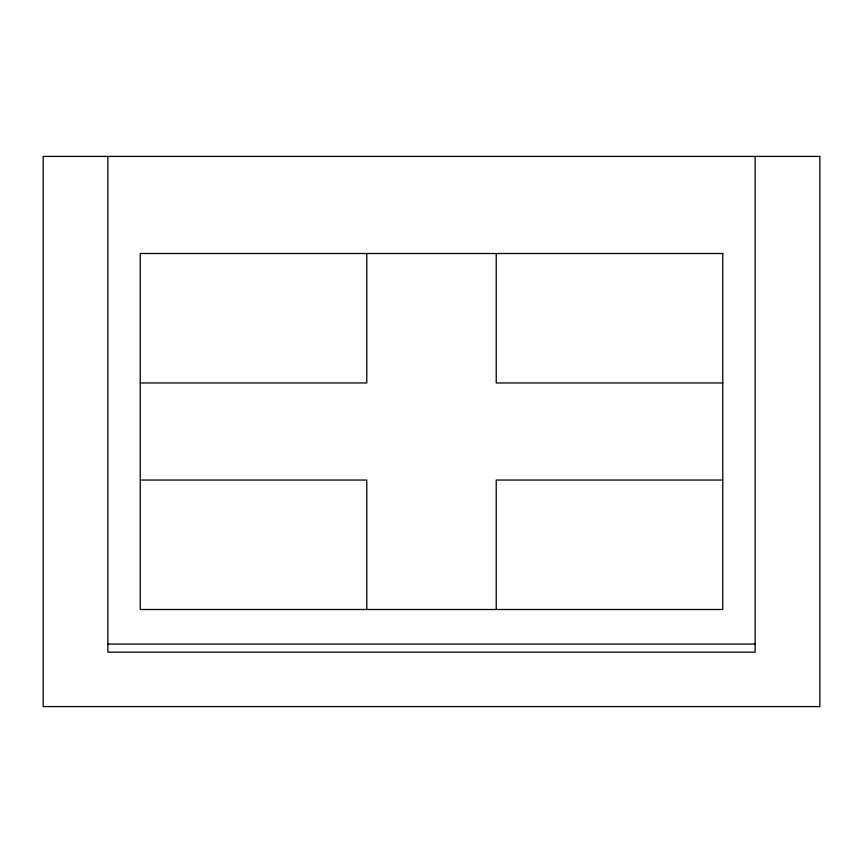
<?xml version="1.0" encoding="UTF-8"?>
<svg xmlns="http://www.w3.org/2000/svg" width="863" height="863" viewBox="0 0 863 863"><rect width="100%" height="100%" fill="white"/><g stroke="black" fill="none" stroke-linecap="round" stroke-linejoin="round"><path stroke-width="1.29" d="M140.238 382.956L366.775 382.956L366.775 253.506M722.763 382.956L496.225 382.956L496.225 253.506M140.238 480.044L366.775 480.044L366.775 609.494M722.763 480.044L496.225 480.044L496.225 609.494M107.875 644.057L755.125 644.057M755.125 156.419L755.125 652.148L107.875 652.148L107.875 156.419M819.85 156.419L43.15 156.419L43.15 706.581L819.85 706.581L819.85 156.419M722.763 253.506L140.238 253.506L140.238 609.494L722.763 609.494L722.763 253.506"/></g></svg>
